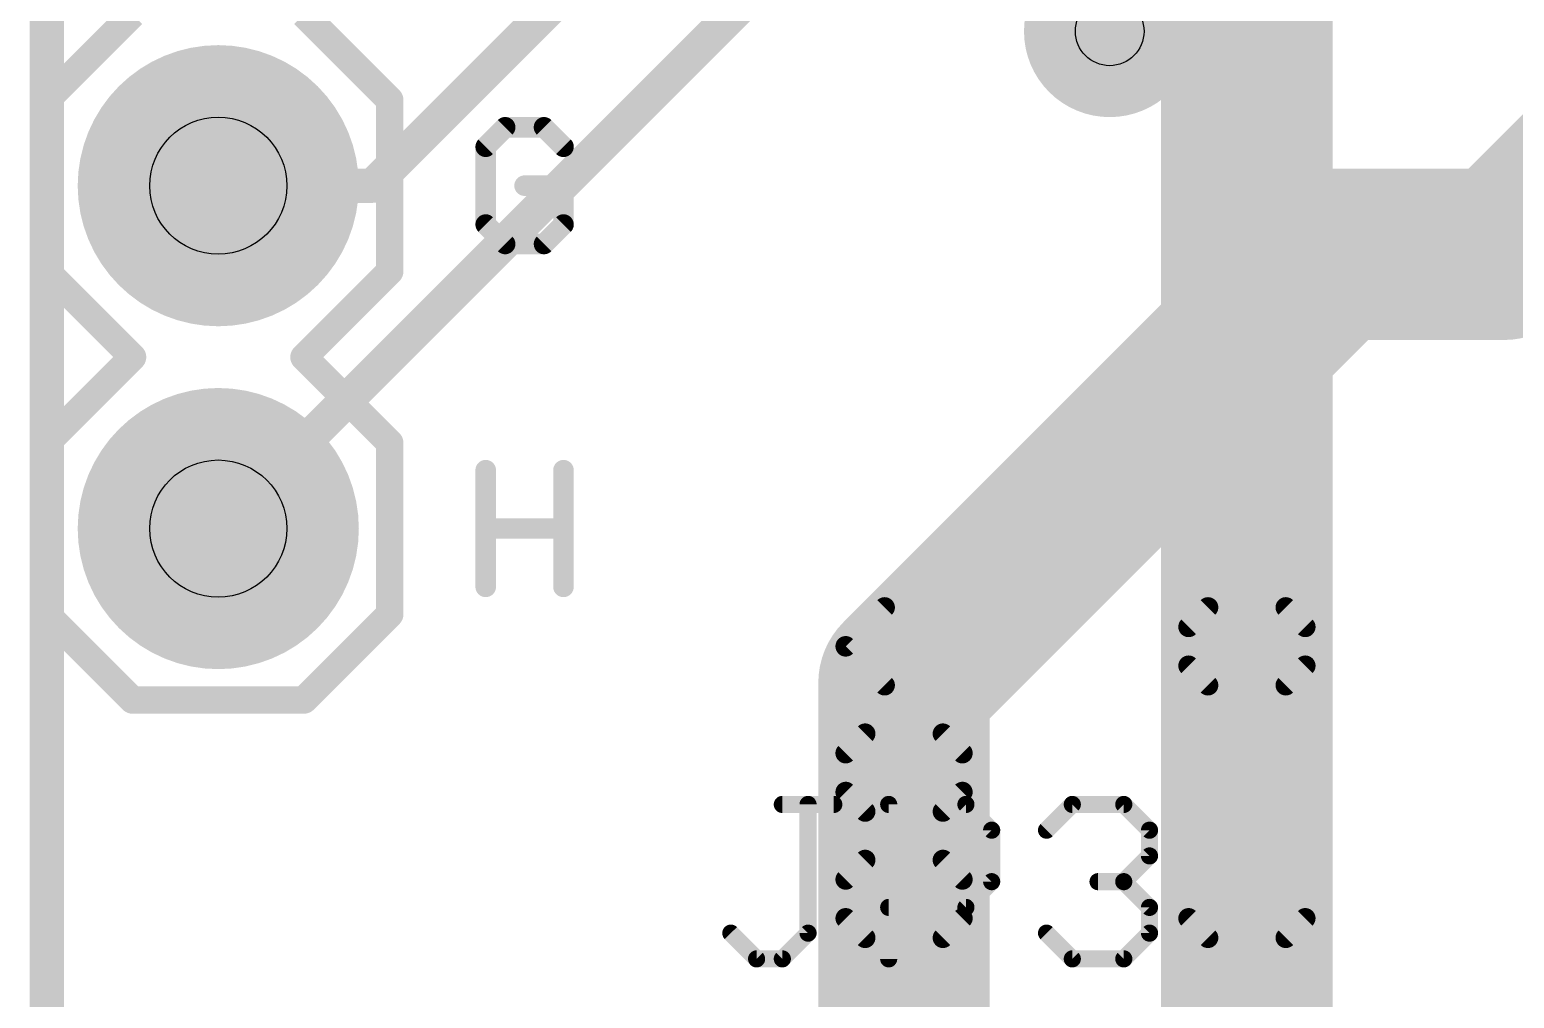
# Model space of a CAD drawing. Extents: x 0 to 108, y -13 to 32.
# Drawn here: x -0.13 to 10.87, y 2.87 to 10.05 of the extents above; entities that cross this region are included whole.
import ezdxf

# ---------------------------------------------------------------- set-up
doc = ezdxf.new("R2010")
doc.units = 0
for name, color, linetype in [('1', 12, 'CONTINUOUS'), ('16', 132, 'CONTINUOUS'), ('17', 110, 'CONTINUOUS'), ('18', 110, 'CONTINUOUS'), ('20', 53, 'CONTINUOUS'), ('21', 41, 'CONTINUOUS'), ('25', 253, 'CONTINUOUS'), ('29', 253, 'CONTINUOUS'), ('30', 253, 'CONTINUOUS'), ('44', 253, 'CONTINUOUS'), ('51', 53, 'CONTINUOUS')]:
    doc.layers.add(name, color=color, linetype=linetype)

# ---------------------------------------------------------------- blocks, each defined once
blk = doc.blocks.new('RECT')
blk.add_solid([(-0.5, -0.5), (0.5, -0.5), (-0.5, 0.5), (0.5, 0.5)])
blk = doc.blocks.new('ROUNDP')
at = {"const_width": 0.5}
blk.add_lwpolyline([(0, -0.25, 1), (0, 0.25, 1), (0, -0.25)], format="xyb", dxfattribs=at)
blk = doc.blocks.new('ROUNDV')
at = {"const_width": 0.5}
blk.add_lwpolyline([(0, -0.25, 1), (0, 0.25, 1), (0, -0.25)], format="xyb", dxfattribs=at)

msp = doc.modelspace()

# ---------------------------------------------------------------- linework, layer by layer
at = {"layer": '1'}
for points, const_width in [([(0, 0), (0, 30.48)], 0.254), ([(2.413, 8.89), (6.858, 13.335)], 0.254), ([(1.27, 6.35), (6.985, 12.065)], 0.254), ([(10.795, 8.382), (11.811, 9.398)], 1.27), ([(1.27, 8.89), (2.413, 8.89)], 0.254), ([(6.35, 5.207), (9.525, 8.382)], 1.27), ([(9.525, 8.382), (10.795, 8.382)], 1.27), ([(6.35, 1.27), (6.35, 5.207)], 1.27)]:
    msp.add_lwpolyline(points, dxfattribs=dict(at, const_width=const_width))
for points, const_width in [([(1.27, 8.9535, 1), (1.27, 8.8265)], 0.127), ([(2.3681, 8.9349, 1), (2.4579, 8.8451)], 0.127), ([(2.413, 8.8265, 1), (2.413, 8.9535)], 0.127), ([(9.525, 8.6995, 1), (9.525, 8.0645)], 0.635), ([(9.7495, 8.1575, 1), (9.3005, 8.6065)], 0.635), ([(10.5705, 8.6065, 1), (11.0195, 8.1575)], 0.635), ([(10.795, 8.0645, 1), (10.795, 8.6995)], 0.635), ([(1.2251, 6.3949, 1), (1.3149, 6.3051)], 0.127), ([(6.6675, 5.207, 1), (6.0325, 5.207)], 0.635), ([(6.1255, 5.4315, 1), (6.5745, 4.9825)], 0.635)]:
    msp.add_lwpolyline(points, format="xyb", dxfattribs=dict(at, const_width=const_width))
at = {"layer": '16'}
for points, const_width in [([(0, 30.48), (0, 0)], 0.254), ([(8.89, 1.27), (8.89, 29.21)], 1.27)]:
    msp.add_lwpolyline(points, dxfattribs=dict(at, const_width=const_width))
at = {"layer": '20', "const_width": 0.254}
msp.add_lwpolyline([(0, 30.48), (0, 0)], dxfattribs=at)
at = {"layer": '21'}
for points, const_width in [([(0.635, 10.16), (0, 9.525)], 0.2032), ([(2.54, 9.525), (1.905, 10.16)], 0.2032), ([(0, 8.255), (0, 9.525)], 0.2032), ([(2.54, 9.525), (2.54, 8.255)], 0.2032), ([(3.3953, 9.3225), (3.2512, 9.1785)], 0.1524), ([(3.6834, 9.3225), (3.3953, 9.3225)], 0.1524), ([(3.8274, 9.1785), (3.6834, 9.3225)], 0.1524), ([(3.2512, 9.1785), (3.2512, 8.6023)], 0.1524), ([(3.8274, 8.8904), (3.5393, 8.8904)], 0.1524), ([(3.8274, 8.6023), (3.8274, 8.8904)], 0.1524), ([(3.2512, 8.6023), (3.3953, 8.4582)], 0.1524), ([(3.6834, 8.4582), (3.8274, 8.6023)], 0.1524), ([(3.3953, 8.4582), (3.6834, 8.4582)], 0.1524), ([(0.635, 7.62), (0, 8.255)], 0.2032), ([(2.54, 8.255), (1.905, 7.62)], 0.2032), ([(0.635, 7.62), (0, 6.985)], 0.2032), ([(2.54, 6.985), (1.905, 7.62)], 0.2032), ([(0, 5.715), (0, 6.985)], 0.2032), ([(2.54, 6.985), (2.54, 5.715)], 0.2032), ([(3.2512, 5.9182), (3.2512, 6.7825)], 0.1524), ([(3.8274, 6.7825), (3.8274, 5.9182)], 0.1524), ([(3.2512, 6.3504), (3.8274, 6.3504)], 0.1524), ([(6.2063, 5.7658), (5.9182, 5.4777)], 0.1524), ([(6.7825, 5.7658), (6.2063, 5.7658)], 0.1524), ([(8.6023, 5.7658), (8.4582, 5.6217)], 0.1524), ([(9.1785, 5.7658), (8.6023, 5.7658)], 0.1524), ([(9.3225, 5.6217), (9.1785, 5.7658)], 0.1524), ([(0.635, 5.08), (0, 5.715)], 0.2032), ([(2.54, 5.715), (1.905, 5.08)], 0.2032), ([(8.4582, 5.6217), (8.4582, 5.3336)], 0.1524), ([(9.3225, 5.3336), (9.3225, 5.6217)], 0.1524), ([(5.9182, 5.4777), (6.2063, 5.1896)], 0.1524), ([(8.8904, 5.1896), (8.8904, 5.4777)], 0.1524), ([(8.4582, 5.3336), (8.6023, 5.1896)], 0.1524), ([(9.1785, 5.1896), (9.3225, 5.3336)], 0.1524), ([(1.905, 5.08), (0.635, 5.08)], 0.2032), ([(6.2063, 5.1896), (6.7825, 5.1896)], 0.1524), ([(8.6023, 5.1896), (8.8904, 5.1896)], 0.1524), ([(6.0623, 4.8303), (5.9182, 4.6862)], 0.1524), ([(6.6385, 4.8303), (6.0623, 4.8303)], 0.1524), ([(6.7825, 4.6862), (6.6385, 4.8303)], 0.1524), ([(8.4582, 4.8303), (9.3225, 4.8303)], 0.1524), ([(9.3225, 4.8303), (8.4582, 4.2541)], 0.1524), ([(5.9182, 4.6862), (5.9182, 4.3981)], 0.1524), ([(6.7825, 4.3981), (6.7825, 4.6862)], 0.1524), ([(5.9182, 4.3981), (6.0623, 4.2541)], 0.1524), ([(6.6385, 4.2541), (6.7825, 4.3981)], 0.1524), ([(8.4582, 4.2541), (9.3225, 4.2541)], 0.1524), ([(6.0623, 3.8948), (5.9182, 3.7507)], 0.1524), ([(6.6385, 3.8948), (6.0623, 3.8948)], 0.1524), ([(6.7825, 3.7507), (6.6385, 3.8948)], 0.1524), ([(9.3225, 3.8948), (8.4582, 3.8948)], 0.1524), ([(8.4582, 3.8948), (8.4582, 3.4626)], 0.1524), ([(9.3225, 3.4626), (9.3225, 3.8948)], 0.1524), ([(5.9182, 3.7507), (5.9182, 3.4626)], 0.1524), ([(6.7825, 3.4626), (6.7825, 3.7507)], 0.1524), ([(5.9182, 3.4626), (6.0623, 3.3185)], 0.1524), ([(6.6385, 3.3185), (6.7825, 3.4626)], 0.1524), ([(8.4582, 3.4626), (8.6023, 3.3185)], 0.1524), ([(9.1785, 3.3185), (9.3225, 3.4626)], 0.1524), ([(8.6023, 3.3185), (9.1785, 3.3185)], 0.1524)]:
    msp.add_lwpolyline(points, dxfattribs=dict(at, const_width=const_width))
for points, const_width in [([(0.0508, 9.525, 1), (-0.0508, 9.525)], 0.1016), ([(-0.0359, 9.5609, 1), (0.0359, 9.4891)], 0.1016), ([(2.5908, 9.525, 1), (2.4892, 9.525)], 0.1016), ([(2.5041, 9.4891, 1), (2.5759, 9.5609)], 0.1016), ([(3.3953, 9.3606, 1), (3.3953, 9.2844)], 0.0762), ([(3.4222, 9.2956, 1), (3.3683, 9.3495)], 0.0762), ([(3.7103, 9.3495, 1), (3.6564, 9.2956)], 0.0762), ([(3.6834, 9.2844, 1), (3.6834, 9.3606)], 0.0762), ([(3.2893, 9.1785, 1), (3.2131, 9.1785)], 0.0762), ([(3.2243, 9.2054, 1), (3.2781, 9.1515)], 0.0762), ([(3.8005, 9.1515, 1), (3.8544, 9.2054)], 0.0762), ([(3.5393, 8.9285, 1), (3.5393, 8.8523)], 0.0762), ([(3.8655, 8.8904, 1), (3.7893, 8.8904)], 0.0762), ([(3.8274, 8.8523, 1), (3.8274, 8.9285)], 0.0762), ([(3.2781, 8.6292, 1), (3.2243, 8.5753)], 0.0762), ([(3.2131, 8.6023, 1), (3.2893, 8.6023)], 0.0762), ([(3.7893, 8.6023, 1), (3.8655, 8.6023)], 0.0762), ([(3.8544, 8.5753, 1), (3.8005, 8.6292)], 0.0762), ([(3.3953, 8.4963, 1), (3.3953, 8.4201)], 0.0762), ([(3.3683, 8.4313, 1), (3.4222, 8.4851)], 0.0762), ([(3.6564, 8.4851, 1), (3.7103, 8.4313)], 0.0762), ([(3.6834, 8.4201, 1), (3.6834, 8.4963)], 0.0762), ([(0.0359, 8.2909, 1), (-0.0359, 8.2191)], 0.1016), ([(-0.0508, 8.255, 1), (0.0508, 8.255)], 0.1016), ([(2.4892, 8.255, 1), (2.5908, 8.255)], 0.1016), ([(2.5759, 8.2191, 1), (2.5041, 8.2909)], 0.1016), ([(0.6709, 7.5841, 1), (0.5991, 7.6559)], 0.1016), ([(0.5991, 7.5841, 1), (0.6709, 7.6559)], 0.1016), ([(1.9409, 7.6559, 1), (1.8691, 7.5841)], 0.1016), ([(1.8691, 7.6559, 1), (1.9409, 7.5841)], 0.1016), ([(0.0508, 6.985, 1), (-0.0508, 6.985)], 0.1016), ([(-0.0359, 7.0209, 1), (0.0359, 6.9491)], 0.1016), ([(2.5908, 6.985, 1), (2.4892, 6.985)], 0.1016), ([(2.5041, 6.9491, 1), (2.5759, 7.0209)], 0.1016), ([(3.2893, 6.7825, 1), (3.2131, 6.7825)], 0.0762), ([(3.8655, 6.7825, 1), (3.7893, 6.7825)], 0.0762), ([(3.2512, 6.3885, 1), (3.2512, 6.3123)], 0.0762), ([(3.8274, 6.3123, 1), (3.8274, 6.3885)], 0.0762), ([(3.2131, 5.9182, 1), (3.2893, 5.9182)], 0.0762), ([(3.7893, 5.9182, 1), (3.8655, 5.9182)], 0.0762), ([(6.2063, 5.8039, 1), (6.2063, 5.7277)], 0.0762), ([(6.2333, 5.7389, 1), (6.1794, 5.7927)], 0.0762), ([(6.7825, 5.7277, 1), (6.7825, 5.8039)], 0.0762), ([(8.6023, 5.8039, 1), (8.6023, 5.7277)], 0.0762), ([(8.6292, 5.7389, 1), (8.5753, 5.7927)], 0.0762), ([(9.2054, 5.7927, 1), (9.1515, 5.7389)], 0.0762), ([(9.1785, 5.7277, 1), (9.1785, 5.8039)], 0.0762), ([(0.0359, 5.7509, 1), (-0.0359, 5.6791)], 0.1016), ([(-0.0508, 5.715, 1), (0.0508, 5.715)], 0.1016), ([(2.4892, 5.715, 1), (2.5908, 5.715)], 0.1016), ([(2.5759, 5.6791, 1), (2.5041, 5.7509)], 0.1016), ([(8.4963, 5.6217, 1), (8.4201, 5.6217)], 0.0762), ([(8.4313, 5.6487, 1), (8.4851, 5.5948)], 0.0762), ([(9.3606, 5.6217, 1), (9.2844, 5.6217)], 0.0762), ([(9.2956, 5.5948, 1), (9.3495, 5.6487)], 0.0762), ([(5.9451, 5.5046, 1), (5.8913, 5.4507)], 0.0762), ([(5.8913, 5.5046, 1), (5.9451, 5.4507)], 0.0762), ([(8.9285, 5.4777, 1), (8.8523, 5.4777)], 0.0762), ([(8.4851, 5.3606, 1), (8.4313, 5.3067)], 0.0762), ([(9.3495, 5.3067, 1), (9.2956, 5.3606)], 0.0762), ([(8.4201, 5.3336, 1), (8.4963, 5.3336)], 0.0762), ([(9.2844, 5.3336, 1), (9.3606, 5.3336)], 0.0762), ([(0.635, 5.1308, 1), (0.635, 5.0292)], 0.1016), ([(1.905, 5.0292, 1), (1.905, 5.1308)], 0.1016), ([(6.2063, 5.2277, 1), (6.2063, 5.1515)], 0.0762), ([(6.1794, 5.1626, 1), (6.2333, 5.2165)], 0.0762), ([(6.7825, 5.1515, 1), (6.7825, 5.2277)], 0.0762), ([(8.6023, 5.2277, 1), (8.6023, 5.1515)], 0.0762), ([(8.5753, 5.1626, 1), (8.6292, 5.2165)], 0.0762), ([(8.8523, 5.1896, 1), (8.9285, 5.1896)], 0.0762), ([(8.8904, 5.1515, 1), (8.8904, 5.2277)], 0.0762), ([(9.1515, 5.2165, 1), (9.2054, 5.1626)], 0.0762), ([(0.5991, 5.0441, 1), (0.6709, 5.1159)], 0.1016), ([(1.8691, 5.1159, 1), (1.9409, 5.0441)], 0.1016), ([(6.0623, 4.8684, 1), (6.0623, 4.7922)], 0.0762), ([(6.0892, 4.8033, 1), (6.0353, 4.8572)], 0.0762), ([(6.6654, 4.8572, 1), (6.6115, 4.8033)], 0.0762), ([(6.6385, 4.7922, 1), (6.6385, 4.8684)], 0.0762), ([(8.4582, 4.8684, 1), (8.4582, 4.7922)], 0.0762), ([(9.3437, 4.7986, 1), (9.3014, 4.862)], 0.0762), ([(9.3225, 4.7922, 1), (9.3225, 4.8684)], 0.0762), ([(5.9563, 4.6862, 1), (5.8801, 4.6862)], 0.0762), ([(5.8913, 4.7132, 1), (5.9451, 4.6593)], 0.0762), ([(6.8206, 4.6862, 1), (6.7444, 4.6862)], 0.0762), ([(6.7556, 4.6593, 1), (6.8095, 4.7132)], 0.0762), ([(5.9451, 4.4251, 1), (5.8913, 4.3712)], 0.0762), ([(5.8801, 4.3981, 1), (5.9563, 4.3981)], 0.0762), ([(6.7444, 4.3981, 1), (6.8206, 4.3981)], 0.0762), ([(6.8095, 4.3712, 1), (6.7556, 4.4251)], 0.0762), ([(6.0353, 4.2271, 1), (6.0892, 4.281)], 0.0762), ([(6.6115, 4.281, 1), (6.6654, 4.2271)], 0.0762), ([(8.4582, 4.2922, 1), (8.4582, 4.216)], 0.0762), ([(8.4371, 4.2858, 1), (8.4793, 4.2224)], 0.0762), ([(9.3225, 4.216, 1), (9.3225, 4.2922)], 0.0762), ([(6.0623, 3.9329, 1), (6.0623, 3.8567)], 0.0762), ([(6.0892, 3.8678, 1), (6.0353, 3.9217)], 0.0762), ([(6.6654, 3.9217, 1), (6.6115, 3.8678)], 0.0762), ([(6.6385, 3.8567, 1), (6.6385, 3.9329)], 0.0762), ([(8.4582, 3.9329, 1), (8.4582, 3.8567)], 0.0762), ([(8.4963, 3.8948, 1), (8.4201, 3.8948)], 0.0762), ([(9.3606, 3.8948, 1), (9.2844, 3.8948)], 0.0762), ([(9.3225, 3.8567, 1), (9.3225, 3.9329)], 0.0762), ([(5.9563, 3.7507, 1), (5.8801, 3.7507)], 0.0762), ([(5.8913, 3.7776, 1), (5.9451, 3.7238)], 0.0762), ([(6.8206, 3.7507, 1), (6.7444, 3.7507)], 0.0762), ([(6.7556, 3.7238, 1), (6.8095, 3.7776)], 0.0762), ([(5.9451, 3.4895, 1), (5.8913, 3.4357)], 0.0762), ([(6.8095, 3.4357, 1), (6.7556, 3.4895)], 0.0762), ([(8.4851, 3.4895, 1), (8.4313, 3.4357)], 0.0762), ([(9.3495, 3.4357, 1), (9.2956, 3.4895)], 0.0762), ([(5.8801, 3.4626, 1), (5.9563, 3.4626)], 0.0762), ([(6.7444, 3.4626, 1), (6.8206, 3.4626)], 0.0762), ([(8.4201, 3.4626, 1), (8.4963, 3.4626)], 0.0762), ([(9.2844, 3.4626, 1), (9.3606, 3.4626)], 0.0762), ([(6.0353, 3.2916, 1), (6.0892, 3.3455)], 0.0762), ([(6.6115, 3.3455, 1), (6.6654, 3.2916)], 0.0762), ([(8.6023, 3.3566, 1), (8.6023, 3.2804)], 0.0762), ([(8.5753, 3.2916, 1), (8.6292, 3.3455)], 0.0762), ([(9.1515, 3.3455, 1), (9.2054, 3.2916)], 0.0762), ([(9.1785, 3.2804, 1), (9.1785, 3.3566)], 0.0762)]:
    msp.add_lwpolyline(points, format="xyb", dxfattribs=dict(at, const_width=const_width))
at = {"layer": '25', "const_width": 0.127}
for points in [[(5.4486, 4.3063), (5.83, 4.3063)], [(5.6393, 3.353), (5.6393, 4.3063)], [(6.2367, 3.1623), (6.2367, 4.3063)], [(6.2367, 4.3063), (6.8087, 4.3063)], [(6.8087, 4.3063), (6.9993, 4.1156)], [(7.4061, 4.1156), (7.5968, 4.3063)], [(7.5968, 4.3063), (7.9781, 4.3063)], [(7.9781, 4.3063), (8.1687, 4.1156)], [(6.9993, 4.1156), (6.9993, 3.7343)], [(8.1687, 4.1156), (8.1687, 3.925)], [(8.1687, 3.925), (7.9781, 3.7343)], [(6.9993, 3.7343), (6.8087, 3.5436)], [(7.9781, 3.7343), (7.7874, 3.7343)], [(7.9781, 3.7343), (8.1687, 3.5436)], [(6.8087, 3.5436), (6.2367, 3.5436)], [(8.1687, 3.5436), (8.1687, 3.353)], [(5.0673, 3.353), (5.258, 3.1623)], [(5.4486, 3.1623), (5.6393, 3.353)], [(7.5968, 3.1623), (7.4061, 3.353)], [(8.1687, 3.353), (7.9781, 3.1623)], [(5.258, 3.1623), (5.4486, 3.1623)], [(7.9781, 3.1623), (7.5968, 3.1623)]]:
    msp.add_lwpolyline(points, dxfattribs=at)
at = {"layer": '25', "const_width": 0.0635}
for points in [[(5.4486, 4.338, 1), (5.4486, 4.2745)], [(5.671, 4.3063, 1), (5.6075, 4.3063)], [(5.83, 4.2745, 1), (5.83, 4.338)], [(6.2684, 4.3063, 1), (6.2049, 4.3063)], [(6.2367, 4.338, 1), (6.2367, 4.2745)], [(6.8311, 4.3287, 1), (6.7862, 4.2838)], [(6.8087, 4.2745, 1), (6.8087, 4.338)], [(7.5968, 4.338, 1), (7.5968, 4.2745)], [(7.6192, 4.2838, 1), (7.5743, 4.3287)], [(8.0005, 4.3287, 1), (7.9556, 4.2838)], [(7.9781, 4.2745, 1), (7.9781, 4.338)], [(7.0311, 4.1156, 1), (6.9676, 4.1156)], [(6.9769, 4.0932, 1), (7.0218, 4.1381)], [(7.3836, 4.1381, 1), (7.4285, 4.0932)], [(8.2005, 4.1156, 1), (8.137, 4.1156)], [(8.1463, 4.0932, 1), (8.1912, 4.1381)], [(8.1912, 3.9025, 1), (8.1463, 3.9474)], [(8.137, 3.925, 1), (8.2005, 3.925)], [(6.9676, 3.7343, 1), (7.0311, 3.7343)], [(7.0218, 3.7118, 1), (6.9769, 3.7567)], [(7.7874, 3.766, 1), (7.7874, 3.7025)], [(8.0005, 3.7567, 1), (7.9556, 3.7118)], [(7.9556, 3.7567, 1), (8.0005, 3.7118)], [(7.9781, 3.7025, 1), (7.9781, 3.766)], [(6.2367, 3.5754, 1), (6.2367, 3.5119)], [(6.7862, 3.5661, 1), (6.8311, 3.5212)], [(6.8087, 3.5119, 1), (6.8087, 3.5754)], [(8.2005, 3.5436, 1), (8.137, 3.5436)], [(8.1463, 3.5212, 1), (8.1912, 3.5661)], [(5.0898, 3.3754, 1), (5.0448, 3.3305)], [(5.6617, 3.3305, 1), (5.6168, 3.3754)], [(7.4285, 3.3754, 1), (7.3836, 3.3305)], [(8.1912, 3.3305, 1), (8.1463, 3.3754)], [(5.6075, 3.353, 1), (5.671, 3.353)], [(8.137, 3.353, 1), (8.2005, 3.353)], [(5.258, 3.1941, 1), (5.258, 3.1305)], [(5.2355, 3.1398, 1), (5.2804, 3.1848)], [(5.4262, 3.1848, 1), (5.4711, 3.1398)], [(5.4486, 3.1305, 1), (5.4486, 3.1941)], [(6.2049, 3.1623, 1), (6.2684, 3.1623)], [(7.5968, 3.1941, 1), (7.5968, 3.1305)], [(7.5743, 3.1398, 1), (7.6192, 3.1848)], [(7.9556, 3.1848, 1), (8.0005, 3.1398)], [(7.9781, 3.1305, 1), (7.9781, 3.1941)]]:
    msp.add_lwpolyline(points, format="xyb", dxfattribs=at)
at = {"layer": '44'}
for centre, radius in [((7.874, 10.033), 0.254), ((1.27, 8.89), 0.508), ((1.27, 6.35), 0.508)]:
    msp.add_circle(centre, radius, dxfattribs=at)

# ---------------------------------------------------------------- block references
at = {"layer": '17', "xscale": 1.8796, "yscale": 1.8796}
for p in [(1.27, 8.89), (1.27, 8.89), (1.27, 6.35), (1.27, 6.35)]:
    msp.add_blockref('ROUNDP', p, dxfattribs=at)
at = {"layer": '18', "xscale": 1.27, "yscale": 1.27}
msp.add_blockref('ROUNDV', (7.874, 10.033), dxfattribs=at)
msp.add_blockref('ROUNDV', (7.874, 10.033), dxfattribs=at)
at = {"layer": '29', "xscale": 2.0828, "yscale": 2.0828}
for p in [(1.27, 8.89), (1.27, 6.35)]:
    msp.add_blockref('ROUNDP', p, dxfattribs=at)
at = {"layer": '30', "xscale": 2.0828, "yscale": 2.0828}
for p in [(1.27, 8.89), (1.27, 6.35)]:
    msp.add_blockref('ROUNDP', p, dxfattribs=at)
at = {"layer": '51', "xscale": 0.508, "yscale": 0.508, "rotation": 270}
for p in [(1.27, 8.89), (1.27, 6.35)]:
    msp.add_blockref('RECT', p, dxfattribs=at)

doc.saveas('drawing.dxf')
